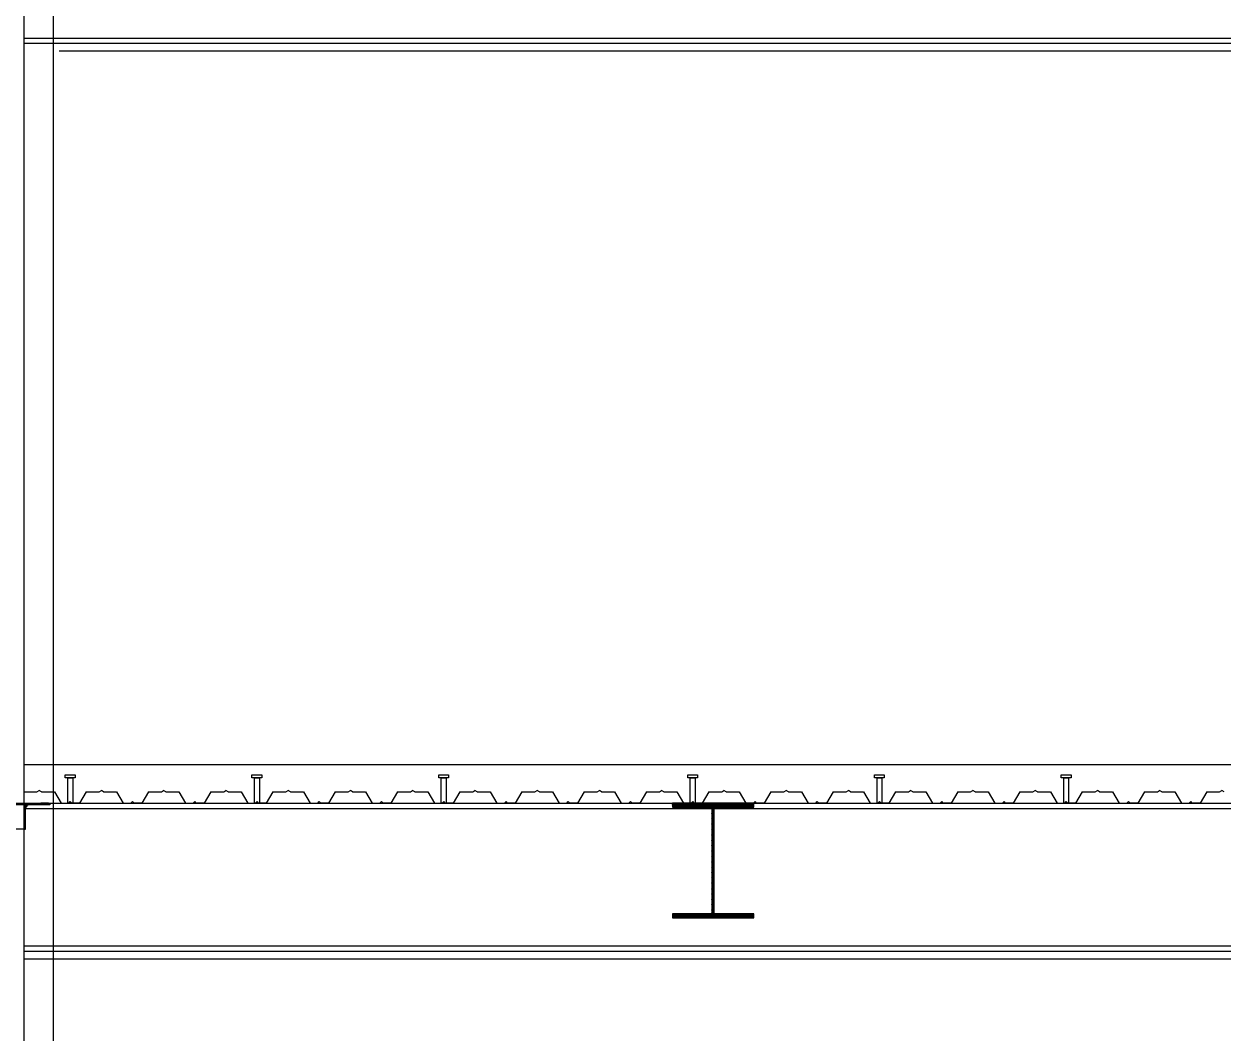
# Model space of a CAD drawing. Header units: millimetres. Extents: x 2148 to 2681, y 758 to 986.
# Drawn here: x 2229.727 to 2232.039, y 787.884 to 789.829 of the extents above; entities that cross this region are included whole.
import ezdxf

# ---------------------------------------------------------------- set-up
doc = ezdxf.new("R2010")
doc.units = ezdxf.units.MM
doc.layers.add('D', color=1, linetype='Continuous')
doc.layers.add('HATCH', color=8, linetype='Continuous')

msp = doc.modelspace()

# ---------------------------------------------------------------- hatches: boundary and pattern name
at = {"layer": 'HATCH', "ltscale": 0.5}
h = msp.add_hatch(dxfattribs=at)
h.set_pattern_fill('ANSI31', color=256, scale=0.01, style=0)
h.set_pattern_definition([(135, (-77521.7112507, 3536.880747), (0.000883883476483, 0.000883883476483), [])])
h.paths.add_polyline_path([(2229.7306812, 788.3177272, -0.318843234), (2229.7369752, 788.3241405), (2229.7275453, 788.3241405), (2229.7276812, 788.2771407), (2229.7306812, 788.2771407)])
h.paths.add_polyline_path([(2229.7775488, 788.3271405), (2229.7775488, 788.3241405), (2229.7275453, 788.3241405), (2229.7275366, 788.3271405)])
h = msp.add_hatch(dxfattribs=at)
h.set_pattern_fill('ANSI31', color=256, scale=0.00775, style=0)
h.set_pattern_definition([(45, (64031.31276, 2918.4561855), (-0.000685009694274, 0.000685009694274), [])])
edge = h.paths.add_edge_path()
edge.add_line((2231.1342632, 788.1140155), (2231.061175, 788.1140155))
edge.add_arc((2231.061175, 788.1170378), 0.0030223, 174.0972671, 270, ccw=False)
edge.add_line((2231.0581687, 788.1173486), (2231.0581687, 788.3160574))
edge.add_arc((2231.061175, 788.3163682), 0.0030223, 89.6345547, 185.9027329, ccw=False)
edge.add_line((2231.0611942, 788.3193905), (2231.1342632, 788.3193905))
edge.add_line((2231.1342632, 788.3193905), (2231.1342632, 788.3271405))
edge.add_line((2231.1342632, 788.3271405), (2230.9776334, 788.3271405))
edge.add_line((2230.9776334, 788.3271405), (2230.9776334, 788.3193905))
edge.add_line((2230.9776334, 788.3193905), (2231.0504898, 788.3193905))
edge.add_arc((2231.050509, 788.3163682), 0.0030223, -4.2920933, 90.3654453, ccw=False)
edge.add_line((2231.0535229, 788.3161421), (2231.0535229, 788.117264))
edge.add_arc((2231.050509, 788.1170378), 0.0030223, -89.9999999, 4.2920934, ccw=False)
edge.add_line((2231.050509, 788.1140155), (2230.9776334, 788.1140155))
edge.add_line((2230.9776334, 788.1140155), (2230.9776334, 788.1062655))
edge.add_line((2230.9776334, 788.1062655), (2231.1342632, 788.1062655))
edge.add_line((2231.1342632, 788.1062655), (2231.1342632, 788.1140155))

# ---------------------------------------------------------------- linework, layer by layer
at = {"layer": 'D', "color": 3, "ltscale": 0.5}
msp.add_line((2229.7275366, 785.4021405, 0.0000001), (2229.7275366, 791.8271403, 0.0000001), dxfattribs=at)
at = {"layer": 'D', "ltscale": 0.5}
for p, q in [((2229.7275366, 789.8021405, 0.0000001), (2233.8845568, 789.8021405, 0.0000001)), ((2229.7275366, 789.7921405, 0.0000001), (2233.8845568, 789.7921405, 0.0000001)), ((2229.7275366, 788.4021405, 0.0000001), (2234.2172252, 788.4021405, 0.0000001)), ((2229.7775488, 788.3241405, 0.0000001), (2229.3345447, 788.3241405, 0.0000001)), ((2229.7275366, 788.3271405, 0.0000001), (2233.8845568, 788.3271405, 0.0000001)), ((2229.7275366, 788.3171405, 0.0000001), (2233.8845568, 788.3171405, 0.0000001)), ((2229.7306812, 788.2771407, 0), (2229.3814123, 788.2771407, 0)), ((2229.7275366, 788.0521405, 0.0000001), (2233.8845568, 788.0521405, 0.0000001)), ((2229.7275366, 788.0421405, 0.0000001), (2233.8845568, 788.0421405, 0.0000001))]:
    msp.add_line(p, q, dxfattribs=at)
at = {"layer": 'D', "color": 3, "ltscale": 0.5, "elevation": 0.0000001}
msp.add_lwpolyline([(2231.1342632, 788.1140155), (2231.061175, 788.1140155, -0.444720244), (2231.0581687, 788.1173486), (2231.0581687, 788.3160574, -0.446631522), (2231.0611942, 788.3193905), (2231.1342632, 788.3193905), (2231.1342632, 788.3271405), (2230.9776334, 788.3271405), (2230.9776334, 788.3193905), (2231.0504898, 788.3193905, -0.438228127), (2231.0535229, 788.3161421), (2231.0535229, 788.117264, -0.436328672), (2231.050509, 788.1140155), (2230.9776334, 788.1140155), (2230.9776334, 788.1062655), (2231.1342632, 788.1062655)], format="xyb", close=True, dxfattribs=at)
at = {"layer": 'HATCH', "linetype": 'ByBlock', "ltscale": 0.5}
for p, q in [((2229.7847111, 785.3902354, 0.0000001), (2229.7847111, 791.8271405, 0.0000001)), ((2229.7952683, 789.7771405, 0.0000001), (2233.8152683, 789.7771405, 0.0000001)), ((2229.7275366, 788.0271405, 0.0000001), (2233.8842455, 788.0271405, 0.0000001))]:
    msp.add_line(p, q, dxfattribs=at)
at = {"layer": 'HATCH', "ltscale": 0.5}
for p, q in [((2229.7274327, 788.3493118, 0), (2229.7524327, 788.3493118, 0)), ((2229.7524327, 788.3493118, 0), (2229.756746, 788.3516605, -0.0000002)), ((2229.7610594, 788.3493118, 0), (2229.756746, 788.3516605, -0.0000002)), ((2229.7610594, 788.3493118, 0), (2229.7860594, 788.3493118, 0)), ((2229.7860594, 788.3493118, 0), (2229.7989199, 788.3271405, 0.0000001)), ((2229.8474396, 788.3493118, 0), (2229.8345791, 788.3271405, 0.0000001)), ((2229.8474396, 788.3493118, 0), (2229.8724396, 788.3493118, 0)), ((2229.8724396, 788.3493118, 0), (2229.8767529, 788.3516605, -0.0000002)), ((2229.8810663, 788.3493118, 0), (2229.8767529, 788.3516605, -0.0000002)), ((2229.8810663, 788.3493118, 0), (2229.9060663, 788.3493118, 0)), ((2229.9060663, 788.3493118, 0), (2229.9189268, 788.3271405, 0.0000001)), ((2229.9674465, 788.3493118, 0), (2229.954586, 788.3271405, 0.0000001)), ((2229.9674465, 788.3493118, 0), (2229.9924465, 788.3493118, 0)), ((2229.9924465, 788.3493118, 0), (2229.9967599, 788.3516605, -0.0000002)), ((2230.0010732, 788.3493118, 0), (2229.9967599, 788.3516605, -0.0000002)), ((2230.0010732, 788.3493118, 0), (2230.0260732, 788.3493118, 0)), ((2230.0260732, 788.3493118, 0), (2230.0389337, 788.3271405, 0.0000001)), ((2230.0874534, 788.3493118, 0), (2230.0745929, 788.3271405, 0.0000001)), ((2230.0874534, 788.3493118, 0), (2230.1124534, 788.3493118, 0)), ((2230.1124534, 788.3493118, 0), (2230.1167668, 788.3516605, -0.0000002)), ((2230.1210801, 788.3493118, 0), (2230.1167668, 788.3516605, -0.0000002)), ((2230.1210801, 788.3493118, 0), (2230.1460801, 788.3493118, 0)), ((2230.1460801, 788.3493118, 0), (2230.1589406, 788.3271405, 0.0000001)), ((2230.2074603, 788.3493118, 0), (2230.1945998, 788.3271405, 0.0000001)), ((2230.2074603, 788.3493118, 0), (2230.2324603, 788.3493118, 0)), ((2230.2324603, 788.3493118, 0), (2230.2367737, 788.3516605, -0.0000002)), ((2230.2410871, 788.3493118, 0), (2230.2367737, 788.3516605, -0.0000002)), ((2230.2410871, 788.3493118, 0), (2230.2660871, 788.3493118, 0)), ((2230.2660871, 788.3493118, 0), (2230.2789476, 788.3271405, 0.0000001)), ((2230.3274673, 788.3493118, 0), (2230.3146068, 788.3271405, 0.0000001)), ((2230.3274673, 788.3493118, 0), (2230.3524673, 788.3493118, 0)), ((2230.3524673, 788.3493118, 0), (2230.3567806, 788.3516605, -0.0000002)), ((2230.361094, 788.3493118, 0), (2230.3567806, 788.3516605, -0.0000002)), ((2230.361094, 788.3493118, 0), (2230.386094, 788.3493118, 0)), ((2230.386094, 788.3493118, 0), (2230.3989545, 788.3271405, 0.0000001)), ((2230.4474742, 788.3493118, 0), (2230.4346137, 788.3271405, 0.0000001)), ((2230.4474742, 788.3493118, 0), (2230.4724742, 788.3493118, 0)), ((2230.4724742, 788.3493118, 0), (2230.4767875, 788.3516605, -0.0000002)), ((2230.4811009, 788.3493118, 0), (2230.4767875, 788.3516605, -0.0000002)), ((2230.4811009, 788.3493118, 0), (2230.5061009, 788.3493118, 0)), ((2230.5061009, 788.3493118, 0), (2230.5189614, 788.3271405, 0.0000001)), ((2230.5674811, 788.3493118, 0), (2230.5546206, 788.3271405, 0.0000001)), ((2230.5674811, 788.3493118, 0), (2230.5924811, 788.3493118, 0)), ((2230.5924811, 788.3493118, 0), (2230.5967944, 788.3516605, -0.0000002)), ((2230.6011078, 788.3493118, 0), (2230.5967944, 788.3516605, -0.0000002)), ((2230.6011078, 788.3493118, 0), (2230.6261078, 788.3493118, 0)), ((2230.6261078, 788.3493118, 0), (2230.6389683, 788.3271405, 0.0000001)), ((2230.687488, 788.3493118, 0), (2230.6746275, 788.3271405, 0.0000001)), ((2230.687488, 788.3493118, 0), (2230.712488, 788.3493118, 0)), ((2230.712488, 788.3493118, 0), (2230.7168014, 788.3516605, -0.0000002)), ((2230.7211147, 788.3493118, 0), (2230.7168014, 788.3516605, -0.0000002)), ((2230.7211147, 788.3493118, 0), (2230.7461147, 788.3493118, 0)), ((2230.7461147, 788.3493118, 0), (2230.7589752, 788.3271405, 0.0000001)), ((2230.8074949, 788.3493118, 0), (2230.7946344, 788.3271405, 0.0000001)), ((2230.8074949, 788.3493118, 0), (2230.8324949, 788.3493118, 0)), ((2230.8324949, 788.3493118, 0), (2230.8368083, 788.3516605, -0.0000002)), ((2230.8411216, 788.3493118, 0), (2230.8368083, 788.3516605, -0.0000002)), ((2230.8411216, 788.3493118, 0), (2230.8661216, 788.3493118, 0)), ((2230.8661216, 788.3493118, 0), (2230.8789821, 788.3271405, 0.0000001)), ((2230.9275018, 788.3493118, 0), (2230.9146413, 788.3271405, 0.0000001)), ((2230.9275018, 788.3493118, 0), (2230.9525018, 788.3493118, 0)), ((2230.9525018, 788.3493118, 0), (2230.9568152, 788.3516605, -0.0000002)), ((2230.9611286, 788.3493118, 0), (2230.9568152, 788.3516605, -0.0000002)), ((2230.9611286, 788.3493118, 0), (2230.9861286, 788.3493118, 0)), ((2230.9861286, 788.3493118, 0), (2230.9989891, 788.3271405, 0.0000001)), ((2231.0475088, 788.3493118, 0), (2231.0346483, 788.3271405, 0.0000001)), ((2231.0475088, 788.3493118, 0), (2231.0725088, 788.3493118, 0)), ((2231.0725088, 788.3493118, 0), (2231.0768221, 788.3516605, -0.0000002)), ((2231.0811355, 788.3493118, 0), (2231.0768221, 788.3516605, -0.0000002)), ((2231.0811355, 788.3493118, 0), (2231.1061355, 788.3493118, 0)), ((2231.1061355, 788.3493118, 0), (2231.118996, 788.3271405, 0.0000001)), ((2231.1675157, 788.3493118, 0), (2231.1546552, 788.3271405, 0.0000001)), ((2231.1675157, 788.3493118, 0), (2231.1925157, 788.3493118, 0)), ((2231.1925157, 788.3493118, 0), (2231.196829, 788.3516605, -0.0000002)), ((2231.2011424, 788.3493118, 0), (2231.196829, 788.3516605, -0.0000002)), ((2231.2011424, 788.3493118, 0), (2231.2261424, 788.3493118, 0)), ((2231.2261424, 788.3493118, 0), (2231.2390029, 788.3271405, 0.0000001)), ((2231.2875226, 788.3493118, 0), (2231.2746621, 788.3271405, 0.0000001)), ((2231.2875226, 788.3493118, 0), (2231.3125226, 788.3493118, 0)), ((2231.3125226, 788.3493118, 0), (2231.316836, 788.3516605, -0.0000002)), ((2231.3211493, 788.3493118, 0), (2231.316836, 788.3516605, -0.0000002)), ((2231.3211493, 788.3493118, 0), (2231.3461493, 788.3493118, 0)), ((2231.3461493, 788.3493118, 0), (2231.3590098, 788.3271405, 0.0000001)), ((2231.4075295, 788.3493118, 0), (2231.394669, 788.3271405, 0.0000001)), ((2231.4075295, 788.3493118, 0), (2231.4325295, 788.3493118, 0)), ((2231.4325295, 788.3493118, 0), (2231.4368429, 788.3516605, -0.0000002)), ((2231.4411562, 788.3493118, 0), (2231.4368429, 788.3516605, -0.0000002)), ((2231.4411562, 788.3493118, 0), (2231.4661562, 788.3493118, 0)), ((2231.4661562, 788.3493118, 0), (2231.4790167, 788.3271405, 0.0000001)), ((2231.5275364, 788.3493118, 0), (2231.5146759, 788.3271405, 0.0000001)), ((2231.5275364, 788.3493118, 0), (2231.5525364, 788.3493118, 0)), ((2231.5525364, 788.3493118, 0), (2231.5568498, 788.3516605, -0.0000002)), ((2231.5611631, 788.3493118, 0), (2231.5568498, 788.3516605, -0.0000002)), ((2231.5611631, 788.3493118, 0), (2231.5861631, 788.3493118, 0)), ((2231.5861631, 788.3493118, 0), (2231.5990236, 788.3271405, 0.0000001)), ((2231.6475433, 788.3493118, 0), (2231.6346828, 788.3271405, 0.0000001)), ((2231.6475433, 788.3493118, 0), (2231.6725433, 788.3493118, 0)), ((2231.6725433, 788.3493118, 0), (2231.6768567, 788.3516605, -0.0000002)), ((2231.6811701, 788.3493118, 0), (2231.6768567, 788.3516605, -0.0000002)), ((2231.6811701, 788.3493118, 0), (2231.7061701, 788.3493118, 0)), ((2231.7061701, 788.3493118, 0), (2231.7190306, 788.3271405, 0.0000001)), ((2231.7675503, 788.3493118, 0), (2231.7546898, 788.3271405, 0.0000001)), ((2231.7675503, 788.3493118, 0), (2231.7925503, 788.3493118, 0)), ((2231.7925503, 788.3493118, 0), (2231.7968636, 788.3516605, -0.0000002)), ((2231.801177, 788.3493118, 0), (2231.7968636, 788.3516605, -0.0000002)), ((2231.801177, 788.3493118, 0), (2231.826177, 788.3493118, 0)), ((2231.826177, 788.3493118, 0), (2231.8390375, 788.3271405, 0.0000001)), ((2231.8875572, 788.3493118, 0), (2231.8746967, 788.3271405, 0.0000001)), ((2231.8875572, 788.3493118, 0), (2231.9125572, 788.3493118, 0)), ((2231.9125572, 788.3493118, 0), (2231.9168705, 788.3516605, -0.0000002)), ((2231.9211839, 788.3493118, 0), (2231.9168705, 788.3516605, -0.0000002)), ((2231.9211839, 788.3493118, 0), (2231.9461839, 788.3493118, 0)), ((2231.9461839, 788.3493118, 0), (2231.9590444, 788.3271405, 0.0000001)), ((2232.0075641, 788.3493118, 0), (2231.9947036, 788.3271405, 0.0000001)), ((2232.0075641, 788.3493118, 0), (2232.0325641, 788.3493118, 0)), ((2232.0325641, 788.3493118, 0), (2232.0368775, 788.3516605, -0.0000002)), ((2232.0411908, 788.3493118, 0), (2232.0368775, 788.3516605, -0.0000002)), ((2229.3345447, 788.3271405, 0.0000001), (2229.7775488, 788.3271405, 0.0000001)), ((2229.7275366, 788.3271405, 0.0000001), (2229.7276812, 788.2771407, 0)), ((2229.7306812, 788.2771407, 0), (2229.7306812, 788.3177272, 0)), ((2229.7775488, 788.3241405, 0.0000001), (2229.7369752, 788.3241405, 0.0000001)), ((2229.7392798, 788.3271405, 0.0000001), (2229.7541378, 788.3271405, 0.0000001)), ((2229.774939, 788.3271405, 0.0000001), (2229.760081, 788.3271405, 0.0000001)), ((2229.7775488, 788.3271405, 0.0000001), (2229.7775488, 788.3241405, 0.0000001)), ((2229.7989199, 788.3271405, 0.0000001), (2229.8137779, 788.3271405, 0.0000001)), ((2229.8137779, 788.3271405, 0.0000001), (2229.8167495, 788.3304185, -0.0000002)), ((2229.8197211, 788.3271405, 0.0000001), (2229.8167495, 788.3304185, -0.0000002)), ((2229.8345791, 788.3271405, 0.0000001), (2229.8197211, 788.3271405, 0.0000001)), ((2229.9189268, 788.3271405, 0.0000001), (2229.9337848, 788.3271405, 0.0000001)), ((2229.9337848, 788.3271405, 0.0000001), (2229.9367564, 788.3304185, -0.0000002)), ((2229.939728, 788.3271405, 0.0000001), (2229.9367564, 788.3304185, -0.0000002)), ((2229.954586, 788.3271405, 0.0000001), (2229.939728, 788.3271405, 0.0000001)), ((2230.0389337, 788.3271405, 0.0000001), (2230.0537917, 788.3271405, 0.0000001)), ((2230.0537917, 788.3271405, 0.0000001), (2230.0567633, 788.3304185, -0.0000002)), ((2230.0597349, 788.3271405, 0.0000001), (2230.0567633, 788.3304185, -0.0000002)), ((2230.0745929, 788.3271405, 0.0000001), (2230.0597349, 788.3271405, 0.0000001)), ((2230.1589406, 788.3271405, 0.0000001), (2230.1737986, 788.3271405, 0.0000001)), ((2230.1737986, 788.3271405, 0.0000001), (2230.1767702, 788.3304185, -0.0000002)), ((2230.1797418, 788.3271405, 0.0000001), (2230.1767702, 788.3304185, -0.0000002)), ((2230.1945998, 788.3271405, 0.0000001), (2230.1797418, 788.3271405, 0.0000001)), ((2230.2789476, 788.3271405, 0.0000001), (2230.2938056, 788.3271405, 0.0000001)), ((2230.2938056, 788.3271405, 0.0000001), (2230.2967772, 788.3304185, -0.0000002)), ((2230.2997488, 788.3271405, 0.0000001), (2230.2967772, 788.3304185, -0.0000002)), ((2230.3146068, 788.3271405, 0.0000001), (2230.2997488, 788.3271405, 0.0000001)), ((2230.3989545, 788.3271405, 0.0000001), (2230.4138125, 788.3271405, 0.0000001)), ((2230.4138125, 788.3271405, 0.0000001), (2230.4167841, 788.3304185, -0.0000002)), ((2230.4197557, 788.3271405, 0.0000001), (2230.4167841, 788.3304185, -0.0000002)), ((2230.4346137, 788.3271405, 0.0000001), (2230.4197557, 788.3271405, 0.0000001)), ((2230.5189614, 788.3271405, 0.0000001), (2230.5338194, 788.3271405, 0.0000001)), ((2230.5338194, 788.3271405, 0.0000001), (2230.536791, 788.3304185, -0.0000002)), ((2230.5397626, 788.3271405, 0.0000001), (2230.536791, 788.3304185, -0.0000002)), ((2230.5546206, 788.3271405, 0.0000001), (2230.5397626, 788.3271405, 0.0000001)), ((2230.6389683, 788.3271405, 0.0000001), (2230.6538263, 788.3271405, 0.0000001)), ((2230.6538263, 788.3271405, 0.0000001), (2230.6567979, 788.3304185, -0.0000002)), ((2230.6597695, 788.3271405, 0.0000001), (2230.6567979, 788.3304185, -0.0000002)), ((2230.6746275, 788.3271405, 0.0000001), (2230.6597695, 788.3271405, 0.0000001)), ((2230.7589752, 788.3271405, 0.0000001), (2230.7738332, 788.3271405, 0.0000001)), ((2230.7738332, 788.3271405, 0.0000001), (2230.7768048, 788.3304185, -0.0000002)), ((2230.7797764, 788.3271405, 0.0000001), (2230.7768048, 788.3304185, -0.0000002)), ((2230.7946344, 788.3271405, 0.0000001), (2230.7797764, 788.3271405, 0.0000001)), ((2230.8789821, 788.3271405, 0.0000001), (2230.8938401, 788.3271405, 0.0000001)), ((2230.8938401, 788.3271405, 0.0000001), (2230.8968117, 788.3304185, -0.0000002)), ((2230.8997833, 788.3271405, 0.0000001), (2230.8968117, 788.3304185, -0.0000002)), ((2230.9146413, 788.3271405, 0.0000001), (2230.8997833, 788.3271405, 0.0000001)), ((2230.9989891, 788.3271405, 0.0000001), (2231.0138471, 788.3271405, 0.0000001)), ((2231.0138471, 788.3271405, 0.0000001), (2231.0168187, 788.3304185, -0.0000002)), ((2231.0197903, 788.3271405, 0.0000001), (2231.0168187, 788.3304185, -0.0000002)), ((2231.0346483, 788.3271405, 0.0000001), (2231.0197903, 788.3271405, 0.0000001)), ((2231.118996, 788.3271405, 0.0000001), (2231.133854, 788.3271405, 0.0000001)), ((2231.133854, 788.3271405, 0.0000001), (2231.1368256, 788.3304185, -0.0000002)), ((2231.1397972, 788.3271405, 0.0000001), (2231.1368256, 788.3304185, -0.0000002)), ((2231.1546552, 788.3271405, 0.0000001), (2231.1397972, 788.3271405, 0.0000001)), ((2231.2390029, 788.3271405, 0.0000001), (2231.2538609, 788.3271405, 0.0000001)), ((2231.2538609, 788.3271405, 0.0000001), (2231.2568325, 788.3304185, -0.0000002)), ((2231.2598041, 788.3271405, 0.0000001), (2231.2568325, 788.3304185, -0.0000002)), ((2231.2746621, 788.3271405, 0.0000001), (2231.2598041, 788.3271405, 0.0000001)), ((2231.3590098, 788.3271405, 0.0000001), (2231.3738678, 788.3271405, 0.0000001)), ((2231.3738678, 788.3271405, 0.0000001), (2231.3768394, 788.3304185, -0.0000002)), ((2231.379811, 788.3271405, 0.0000001), (2231.3768394, 788.3304185, -0.0000002)), ((2231.394669, 788.3271405, 0.0000001), (2231.379811, 788.3271405, 0.0000001)), ((2231.4790167, 788.3271405, 0.0000001), (2231.4938747, 788.3271405, 0.0000001)), ((2231.4938747, 788.3271405, 0.0000001), (2231.4968463, 788.3304185, -0.0000002)), ((2231.4998179, 788.3271405, 0.0000001), (2231.4968463, 788.3304185, -0.0000002)), ((2231.5146759, 788.3271405, 0.0000001), (2231.4998179, 788.3271405, 0.0000001)), ((2231.5990236, 788.3271405, 0.0000001), (2231.6138816, 788.3271405, 0.0000001)), ((2231.6138816, 788.3271405, 0.0000001), (2231.6168532, 788.3304185, -0.0000002)), ((2231.6198248, 788.3271405, 0.0000001), (2231.6168532, 788.3304185, -0.0000002)), ((2231.6346828, 788.3271405, 0.0000001), (2231.6198248, 788.3271405, 0.0000001)), ((2231.7190306, 788.3271405, 0.0000001), (2231.7338886, 788.3271405, 0.0000001)), ((2231.7338886, 788.3271405, 0.0000001), (2231.7368602, 788.3304185, -0.0000002)), ((2231.7398318, 788.3271405, 0.0000001), (2231.7368602, 788.3304185, -0.0000002)), ((2231.7546898, 788.3271405, 0.0000001), (2231.7398318, 788.3271405, 0.0000001)), ((2231.8390375, 788.3271405, 0.0000001), (2231.8538955, 788.3271405, 0.0000001)), ((2231.8538955, 788.3271405, 0.0000001), (2231.8568671, 788.3304185, -0.0000002)), ((2231.8598387, 788.3271405, 0.0000001), (2231.8568671, 788.3304185, -0.0000002)), ((2231.8746967, 788.3271405, 0.0000001), (2231.8598387, 788.3271405, 0.0000001)), ((2231.9590444, 788.3271405, 0.0000001), (2231.9739024, 788.3271405, 0.0000001)), ((2231.9739024, 788.3271405, 0.0000001), (2231.976874, 788.3304185, -0.0000002)), ((2231.9798456, 788.3271405, 0.0000001), (2231.976874, 788.3304185, -0.0000002)), ((2231.9947036, 788.3271405, 0.0000001), (2231.9798456, 788.3271405, 0.0000001)), ((2229.7276812, 788.2771407, 0), (2229.7306812, 788.2771407, 0))]:
    msp.add_line(p, q, dxfattribs=at)
at = {"layer": 'HATCH', "ltscale": 0.5, "elevation": 0}
for points in [[(2229.8069399, 788.3821152), (2229.8259467, 788.3821152), (2229.8259467, 788.376062), (2229.8069399, 788.376062)], [(2230.1669606, 788.3821152), (2230.1859674, 788.3821152), (2230.1859674, 788.376062), (2230.1669606, 788.376062)], [(2230.5269814, 788.3821152), (2230.5459882, 788.3821152), (2230.5459882, 788.376062), (2230.5269814, 788.376062)], [(2231.007009, 788.3821152), (2231.0260158, 788.3821152), (2231.0260158, 788.376062), (2231.007009, 788.376062)], [(2231.3670298, 788.3821152), (2231.3860366, 788.3821152), (2231.3860366, 788.376062), (2231.3670298, 788.376062)], [(2231.7270505, 788.3821152), (2231.7460573, 788.3821152), (2231.7460573, 788.376062), (2231.7270505, 788.376062)], [(2229.8119116, 788.376062), (2229.8213498, 788.376062), (2229.8213498, 788.3271405), (2229.8119116, 788.3271405)], [(2230.1719323, 788.376062), (2230.1813705, 788.376062), (2230.1813705, 788.3271405), (2230.1719323, 788.3271405)], [(2230.5319531, 788.376062), (2230.5413913, 788.376062), (2230.5413913, 788.3271405), (2230.5319531, 788.3271405)], [(2231.0119807, 788.376062), (2231.0214189, 788.376062), (2231.0214189, 788.3271405), (2231.0119807, 788.3271405)], [(2231.3720015, 788.376062), (2231.3814397, 788.376062), (2231.3814397, 788.3271405), (2231.3720015, 788.3271405)], [(2231.7320222, 788.376062), (2231.7414604, 788.376062), (2231.7414604, 788.3271405), (2231.7320222, 788.3271405)]]:
    msp.add_lwpolyline(points, close=True, dxfattribs=at)
at = {"layer": 'HATCH', "ltscale": 0.5, "elevation": 0.0000001}
msp.add_lwpolyline([(2229.7275366, 788.3271405), (2229.7775488, 788.3271405)], dxfattribs=at)
at = {"layer": 'HATCH', "ltscale": 0.5}
msp.add_arc((2229.7383455, 788.3165005, 0.0000001), 0.0077619, 100.1689066, 170.9070269, dxfattribs=at)

doc.saveas('drawing.dxf')
